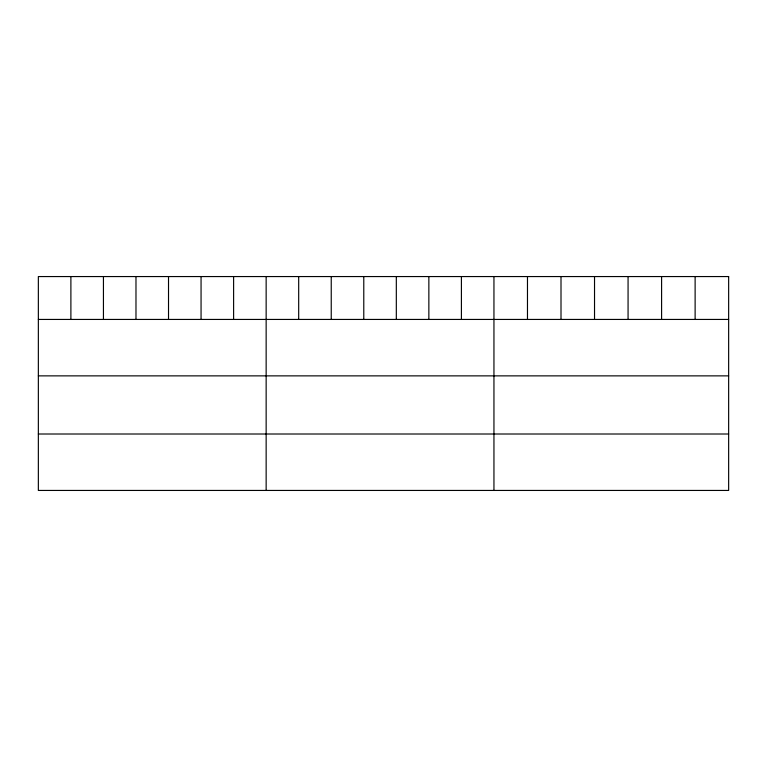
<?xml version="1.0" encoding="UTF-8"?>
<svg xmlns="http://www.w3.org/2000/svg" width="767" height="767" viewBox="0 0 767 767"><rect width="100%" height="100%" fill="white"/><g stroke="black" fill="none" stroke-linecap="round" stroke-linejoin="round"><path stroke-width="1.15" d="M38.35 319.436L728.65 319.436M38.35 375.868L728.65 375.868M38.35 434.007L728.65 434.007M695.123 276.561L695.123 319.436M661.595 276.561L661.595 319.436M628.068 276.561L628.068 319.436M594.53 276.561L594.53 319.436M561.003 276.561L561.003 319.436M527.475 276.561L527.475 319.436M493.948 276.561L493.948 490.439M461.408 276.561L461.408 319.436M428.858 276.561L428.858 319.436M396.318 276.561L396.318 319.436M363.779 276.561L363.779 319.436M331.239 276.561L331.239 319.436M298.689 276.561L298.689 319.436M266.149 276.561L266.149 490.439M233.609 276.561L233.609 319.436M201.059 276.561L201.059 319.436M168.519 276.561L168.519 319.436M135.98 276.561L135.98 319.436M103.44 276.561L103.44 319.436M70.89 276.561L70.89 319.436M728.65 276.561L38.35 276.561L38.35 490.439L728.65 490.439L728.65 276.561"/></g></svg>
